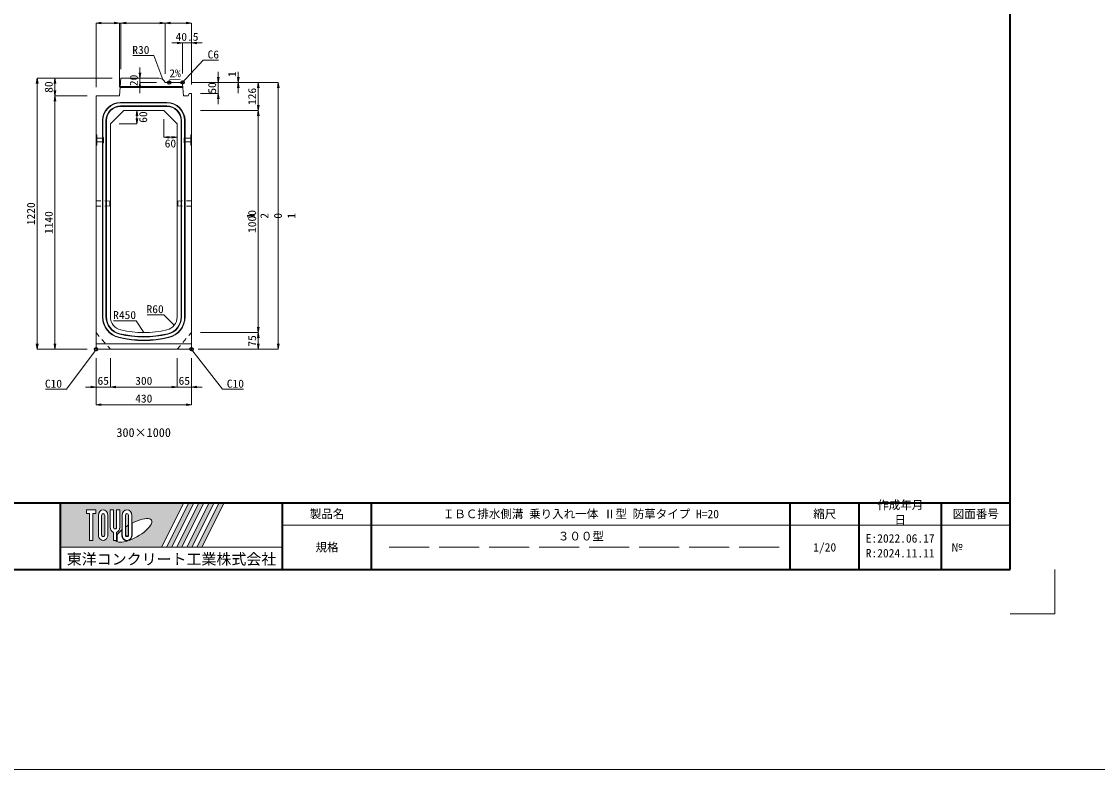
# Model space of a CAD drawing. Units: millimetres at full size; some dimension numbers follow another scale. Extents: x -1267 to 18002, y -8040 to 14480.
# Drawn here: x 3750 to 8593, y -700 to 2667 of the extents above; entities that cross this region are included whole.
import ezdxf
from ezdxf.enums import TextEntityAlignment as Align

# ---------------------------------------------------------------- set-up
doc = ezdxf.new("R2010")
doc.units = ezdxf.units.MM
doc.header["$LTSCALE"] = 30
doc.header["$PDMODE"] = 32
doc.header["$PDSIZE"] = 15
for name, pattern in [('DASHED', [7.5, 6, -1.5]), ('USER1', [1.35, 0.75, -0.6]), ('USER3', [1.35, 0.75, -0.6])]:
    doc.linetypes.add(name, pattern=pattern)
for name, color, linetype, lineweight in [('0_2', 7, 'Continuous', 13), ('Defpoints_3', 1, 'Continuous', 13), ('インサート', 3, 'USER1', 9), ('吊りマスター', 4, 'USER1', 9), ('図枠', 7, 'Continuous', 5), ('寸法線', 7, 'Continuous', 13), ('引出線', 4, 'Continuous', 13), ('本体', 2, 'Continuous', 13), ('目地', 132, 'Continuous', 5), ('補助線', 8, 'Continuous', 13)]:
    doc.layers.add(name, color=color, linetype=linetype, lineweight=lineweight)
doc.layers.add('作業エリア', color=11, linetype='Continuous')
doc.layers.add('文字', color=7, linetype='Continuous')
doc.styles.add('ＭＳ ゴシック', font='')
doc.styles.add('ＭＳ 明朝', font='')
doc.styles.get('ＭＳ ゴシック').set_extended_font_data('MS Gothic')
doc.styles.get('ＭＳ 明朝').set_extended_font_data('MS Mincho')

# ---------------------------------------------------------------- blocks, each defined once
blk = doc.blocks.new('open_arrow')
at = {"color": 0, "linetype": 'Continuous', "lineweight": -2}
blk.add_lwpolyline([(7.5, 1.25), (0, 0), (7.5, -1.25)], dxfattribs=at)

msp = doc.modelspace()

# ---------------------------------------------------------------- hatches: boundary and pattern name
at = {"layer": '図枠'}
h = msp.add_hatch(color=256, dxfattribs=at)
h.paths.add_polyline_path([(3925, 500), (3925, 300), (4380.31, 300), (4480.31, 500)])
edge = h.paths.add_edge_path(flags=16)
edge.add_ellipse((4254.45, 376.16), major_axis=(80.81, 45.23), ratio=0.3471473, start_angle=-144.31122, end_angle=72.1899, ccw=False)
edge.add_ellipse((4224.52, 356.63), major_axis=(0, 27.5), ratio=0.8463542, start_angle=-160.70346, end_angle=-90)
edge.add_line((4247.8, 356.63), (4247.8, 409.06))
edge = h.paths.add_edge_path(flags=16)
edge.add_ellipse((4224.52, 443.37), major_axis=(0, 25.38), ratio=0.8463542, start_angle=-90, end_angle=90, ccw=False)
edge.add_line((4246.01, 443.37), (4246.01, 356.63))
edge.add_ellipse((4224.52, 356.63), major_axis=(0, 25.38), ratio=0.8463542, start_angle=90, end_angle=-90, ccw=False)
edge.add_line((4203.04, 356.63), (4203.04, 443.37))
edge = h.paths.add_edge_path(flags=16)
edge.add_line((4231.69, 443.37), (4231.69, 356.63))
edge.add_ellipse((4224.52, 356.63), major_axis=(0, 8.46), ratio=0.8463542, start_angle=90, end_angle=-90, ccw=False)
edge.add_line((4217.36, 356.63), (4217.36, 443.37))
edge.add_ellipse((4224.52, 443.37), major_axis=(0, 8.46), ratio=0.8463542, start_angle=-90, end_angle=90, ccw=False)
edge = h.paths.add_edge_path(flags=16)
edge.add_line((4229.9, 399.04), (4229.9, 356.63))
edge.add_ellipse((4224.52, 356.63), major_axis=(0, 6.35), ratio=0.8463542, start_angle=90, end_angle=-90, ccw=False)
edge.add_line((4219.15, 356.63), (4219.15, 392.09))
edge.add_ellipse((4254.45, 376.16), major_axis=(80.81, 45.23), ratio=0.3471473, start_angle=107.79174, end_angle=126.47132, ccw=False)
edge = h.paths.add_edge_path(flags=16)
edge.add_ellipse((4170.81, 391.01), major_axis=(0, 25.38), ratio=0.8463542, start_angle=-163.34117, end_angle=-90, ccw=False)
edge.add_line((4177.97, 367.08), (4177.97, 331.25))
edge.add_line((4177.97, 331.25), (4163.65, 331.25))
edge.add_line((4163.65, 331.25), (4163.65, 367.08))
edge.add_ellipse((4170.81, 391.01), major_axis=(0, 25.38), ratio=0.8463542, start_angle=90, end_angle=163.34117, ccw=False)
edge.add_line((4149.33, 391.01), (4149.33, 468.75))
edge.add_line((4149.33, 468.75), (4163.65, 468.75))
edge.add_line((4163.65, 468.75), (4163.65, 391.01))
edge.add_ellipse((4170.81, 391.01), major_axis=(0, 8.46), ratio=0.8463542, start_angle=90, end_angle=-90)
edge.add_line((4177.97, 391.01), (4177.97, 468.75))
edge.add_line((4177.97, 468.75), (4192.3, 468.75))
edge.add_line((4192.3, 468.75), (4192.3, 391.01))
edge = h.paths.add_edge_path(flags=16)
edge.add_line((4201.25, 378.53), (4201.25, 356.63))
edge.add_ellipse((4224.52, 356.63), major_axis=(0, 27.5), ratio=0.8463542, start_angle=90, end_angle=-171.54427)
edge.add_ellipse((4254.45, 376.16), major_axis=(80.81, 45.23), ratio=0.3471473, start_angle=-178.64954, end_angle=-148.29244, ccw=False)
edge.add_line((4174.89, 329.13), (4179.76, 329.13))
edge.add_line((4179.76, 329.13), (4179.76, 355.95))
edge.add_ellipse((4254.45, 376.16), major_axis=(80.81, 45.23), ratio=0.3471473, start_angle=148.21912, end_angle=165.90812, ccw=False)
edge = h.paths.add_edge_path(flags=16)
edge.add_ellipse((4117.1, 443.37), major_axis=(0, 25.38), ratio=0.8463542, start_angle=-90, end_angle=90, ccw=False)
edge.add_line((4138.59, 443.37), (4138.59, 356.63))
edge.add_ellipse((4117.1, 356.63), major_axis=(0, 25.38), ratio=0.8463542, start_angle=90, end_angle=-90, ccw=False)
edge.add_line((4095.62, 356.63), (4095.62, 443.37))
edge = h.paths.add_edge_path(flags=16)
edge.add_line((4124.26, 443.37), (4124.26, 356.63))
edge.add_ellipse((4117.1, 356.63), major_axis=(0, 8.46), ratio=0.8463542, start_angle=90, end_angle=-90, ccw=False)
edge.add_line((4109.94, 356.63), (4109.94, 443.37))
edge.add_ellipse((4117.1, 443.37), major_axis=(0, 8.46), ratio=0.8463542, start_angle=-90, end_angle=90, ccw=False)
h.paths.add_polyline_path([(4084.88, 468.75), (4084.88, 451.83), (4070.55, 451.83), (4070.55, 331.25), (4056.23, 331.25), (4056.23, 451.83), (4041.91, 451.83), (4041.91, 468.75)], flags=16)
for points in [[(4403, 300), (4425.69, 300), (4525.69, 500), (4503, 500)], [(4571.06, 500), (4548.38, 500), (4448.38, 300), (4471.06, 300)], [(4616.44, 500), (4593.75, 500), (4493.75, 300), (4516.44, 300)], [(4661.81, 500), (4639.12, 500), (4539.12, 300), (4561.81, 300)]]:
    msp.add_hatch(color=256, dxfattribs=at).paths.add_polyline_path(points)

# ---------------------------------------------------------------- linework, layer by layer
at = {"layer": '0_2', "color": 5}
msp.add_line((-1267.22, -700.08), (18001.66, -700.08), dxfattribs=at)
at = {"layer": 'Defpoints_3'}
for p in [(8400, 200), (8200, 0)]:
    msp.add_line(p, (8400, 0), dxfattribs=at)
at = {"layer": 'インサート'}
for p, q in [((4088.2, 2142.16), (4115.2, 2142.16)), ((4088.2, 2142.16), (4088.2, 2125.16)), ((4118.2, 2146.16), (4115.2, 2146.16)), ((4115.2, 2146.16), (4115.2, 2121.16)), ((4118.2, 2121.16), (4118.2, 2146.16)), ((4481.8, 2146.16), (4484.8, 2146.16)), ((4481.8, 2121.16), (4481.8, 2146.16)), ((4484.8, 2146.16), (4484.8, 2121.16)), ((4511.8, 2142.16), (4484.8, 2142.16)), ((4511.8, 2142.16), (4511.8, 2125.16)), ((4088.2, 2125.16), (4115.2, 2125.16)), ((4115.2, 2121.16), (4118.2, 2121.16)), ((4484.8, 2121.16), (4481.8, 2121.16)), ((4511.8, 2125.16), (4484.8, 2125.16))]:
    msp.add_line(p, q, dxfattribs=at)
at = {"layer": '作業エリア'}
for p in [(4415, 2391.66), (4474.5, 2392.85), (4085, 1191.66), (4515, 1191.66)]:
    msp.add_point(p, dxfattribs=at)
at = {"layer": '吊りマスター'}
for p, q in [((4085, 1860.16), (4085, 1835.16)), ((4085, 1860.16), (4147, 1858.66)), ((4147, 1858.66), (4147, 1836.66)), ((4515, 1860.16), (4453, 1858.66)), ((4453, 1858.66), (4453, 1836.66)), ((4515, 1860.16), (4515, 1835.16)), ((4085, 1835.16), (4147, 1836.66)), ((4515, 1835.16), (4453, 1836.66))]:
    msp.add_line(p, q, dxfattribs=at)
at = {"layer": '図枠', "lineweight": 40}
for p, q in [((8200, 200), (8200, 5740)), ((400, 500), (8200, 500)), ((3925, 200), (3925, 500)), ((4925, 200), (4925, 500)), ((5325, 200), (5325, 500)), ((7210, 200), (7210, 500)), ((7520, 200), (7520, 500)), ((7890, 200), (7890, 500)), ((400, 200), (8200, 200))]:
    msp.add_line(p, q, dxfattribs=at)
at = {"layer": '図枠'}
for p, q in [((3925, 500), (4480.31, 500)), ((4480.31, 500), (4380.31, 300)), ((4503, 500), (4403, 300)), ((4525.69, 500), (4425.69, 300)), ((4548.38, 500), (4448.38, 300)), ((4571.06, 500), (4471.06, 300)), ((4593.75, 500), (4493.75, 300)), ((4503, 500), (4525.69, 500)), ((4616.44, 500), (4516.44, 300)), ((4639.12, 500), (4539.12, 300)), ((4548.38, 500), (4571.06, 500)), ((4661.81, 500), (4561.81, 300)), ((4593.75, 500), (4616.44, 500)), ((4639.12, 500), (4661.81, 500)), ((4041.91, 468.75), (4041.91, 451.83)), ((4041.91, 468.75), (4084.88, 468.75)), ((4056.23, 451.83), (4041.91, 451.83)), ((4056.23, 451.83), (4056.23, 331.25)), ((4070.55, 451.83), (4070.55, 331.25)), ((4084.88, 451.83), (4070.55, 451.83)), ((4084.88, 468.75), (4084.88, 451.83)), ((4095.62, 443.37), (4095.62, 356.63)), ((4109.94, 356.63), (4109.94, 443.37)), ((4124.26, 443.37), (4124.26, 356.63)), ((4138.59, 356.63), (4138.59, 443.37)), ((4149.33, 468.75), (4163.65, 468.75)), ((4149.33, 391.01), (4149.33, 468.75)), ((4163.65, 468.75), (4163.65, 391.01)), ((4177.97, 468.75), (4192.3, 468.75)), ((4177.97, 391.01), (4177.97, 468.75)), ((4192.3, 468.75), (4192.3, 391.01)), ((4203.04, 443.37), (4203.04, 356.63)), ((4217.36, 356.63), (4217.36, 443.37)), ((4231.69, 443.37), (4231.69, 356.63)), ((4246.01, 356.63), (4246.01, 443.37)), ((4219.15, 356.63), (4219.15, 392.09)), ((4229.9, 399.04), (4229.9, 356.63)), ((4247.8, 356.63), (4247.8, 409.06)), ((4163.65, 367.08), (4163.65, 331.25)), ((4177.97, 367.08), (4177.97, 331.25)), ((4179.76, 355.95), (4179.76, 329.13)), ((4201.25, 378.53), (4201.25, 356.63)), ((3925, 300), (4380.31, 300)), ((4070.55, 331.25), (4056.23, 331.25)), ((4177.97, 331.25), (4163.65, 331.25)), ((4174.89, 329.13), (4179.76, 329.13)), ((4403, 300), (4425.69, 300)), ((4448.38, 300), (4471.06, 300)), ((4493.75, 300), (4516.44, 300)), ((4539.12, 300), (4561.81, 300))]:
    msp.add_line(p, q, dxfattribs=at)
at = {"layer": '図枠', "lineweight": 13}
msp.add_line((8200, 400), (4925, 400), dxfattribs=at)
at = {"layer": '図枠', "linetype": 'DASHED', "lineweight": 9}
msp.add_line((7160, 300), (5375, 300), dxfattribs=at)
at = {"layer": '図枠'}
for centre, major_axis, ratio, start_param, end_param in [((4117.1, 443.37), (0, 25.38), 0.846354, 4.712389, 7.8539816), ((4117.1, 443.37), (0, 8.46), 0.846354, 4.712389, 7.8539816), ((4224.52, 443.37), (0, 25.38), 0.846354, 4.712389, 7.8539816), ((4224.52, 443.37), (0, 8.46), 0.846354, 4.712389, 7.8539816), ((4170.81, 391.01), (0, 25.38), 0.846354, 1.5707963, 2.8017557), ((4170.81, 391.01), (0, 8.46), 0.846354, 1.5707963, 4.712389), ((4170.81, 391.01), (0, 25.38), 0.846354, 3.4814296, 4.712389), ((4254.45, 376.16), (80.81, 45.23), 0.347147, 1.6817405, 1.8219833), ((4254.45, 376.16), (80.81, 45.23), 0.347147, 4.2621853, 7.7429163), ((4117.1, 356.63), (0, 25.38), 0.846354, 1.5707963, 4.712389), ((4117.1, 356.63), (0, 8.46), 0.846354, 1.5707963, 4.712389), ((4254.45, 376.16), (80.81, 45.23), 0.347147, 2.0815197, 2.5155126), ((4224.52, 356.63), (0, 27.5), 0.846354, 1.5707963, 3.3154679), ((4224.52, 356.63), (0, 25.38), 0.846354, 1.5707963, 4.712389), ((4224.52, 356.63), (0, 8.46), 0.846354, 1.5707963, 4.712389), ((4224.52, 356.63), (0, 6.35), 0.846354, 1.5707963, 4.712389), ((4224.52, 356.63), (0, 27.5), 0.846354, 3.5338438, 4.712389), ((4254.45, 376.16), (80.81, 45.23), 0.347147, 3.2093975, 4.2004451)]:
    msp.add_ellipse(centre, major_axis=major_axis, ratio=ratio, start_param=start_param, end_param=end_param, dxfattribs=at)
at = {"layer": '寸法線'}
for p, q in [((4085, 2660.2), (4191.5, 2660.2)), ((4085, 2371.66), (4085, 2660.2)), ((4167.5, 2660.2), (4221.5, 2660.2)), ((4191.5, 2371.66), (4191.5, 2660.2)), ((4191.5, 2371.66), (4191.5, 2660.2)), ((4197.5, 2660.2), (4396.63, 2660.2)), ((4197.5, 2451.66), (4197.5, 2660.2)), ((4197.5, 2451.66), (4197.5, 2660.2)), ((4396.63, 2660.2), (4515, 2660.2)), ((4396.63, 2431.66), (4396.63, 2660.2)), ((4396.63, 2431.66), (4396.63, 2660.2)), ((4515, 2382.85), (4515, 2660.2)), ((4426.5, 2570.2), (4563, 2570.2)), ((4474.5, 2432.85), (4474.5, 2570.2)), ((4515, 2382.85), (4515, 2570.2)), ((4282.93, 2459.66), (4282.93, 2343.66)), ((4635.62, 2294.85), (4635.62, 2440.85)), ((4725.62, 2343.66), (4725.62, 2440.85)), ((3820.14, 1191.66), (3820.14, 2411.66)), ((4157.5, 2411.66), (3820.14, 2411.66)), ((3900.14, 2331.66), (3900.14, 2411.66)), ((4157.5, 2411.66), (3900.14, 2411.66)), ((4356.63, 2391.66), (4282.93, 2391.66)), ((4514.5, 2392.85), (4905.62, 2392.85)), ((4514.5, 2392.85), (4815.62, 2392.85)), ((4514.5, 2392.85), (4725.62, 2392.85)), ((4514.5, 2392.85), (4635.62, 2392.85)), ((4514.5, 2391.66), (4725.62, 2391.66)), ((4815.62, 2266.66), (4815.62, 2392.85)), ((4905.62, 1191.66), (4905.62, 2392.85)), ((3900.14, 1191.66), (3900.14, 2331.66)), ((4045, 2331.66), (3900.14, 2331.66)), ((4045, 2331.66), (3900.14, 2331.66)), ((4555, 2342.85), (4635.62, 2342.85)), ((4250, 2266.66), (4269.29, 2266.66)), ((4269.29, 2206.66), (4269.29, 2266.66)), ((4555, 2266.66), (4815.62, 2266.66)), ((4555, 2266.66), (4815.62, 2266.66)), ((4815.62, 1266.66), (4815.62, 2266.66)), ((4190, 2206.66), (4269.29, 2206.66)), ((4390, 2226.66), (4390, 2145.93)), ((4390, 2145.93), (4450, 2145.93)), ((4450, 2166.66), (4450, 2145.93)), ((4555, 1266.66), (4815.62, 1266.66)), ((4555, 1266.66), (4815.62, 1266.66)), ((4815.62, 1191.66), (4815.62, 1266.66)), ((4045, 1191.66), (3820.14, 1191.66)), ((4045, 1191.66), (3900.14, 1191.66)), ((4545, 1191.66), (4815.62, 1191.66)), ((4545, 1191.66), (4905.62, 1191.66)), ((4085, 1151.66), (4085, 1021.66)), ((4085, 1151.66), (4085, 941.66)), ((4150, 1151.66), (4150, 1021.66)), ((4150, 1151.66), (4150, 1021.66)), ((4450, 1151.66), (4450, 1021.66)), ((4450, 1151.66), (4450, 1021.66)), ((4515, 1151.66), (4515, 1021.66)), ((4515, 1151.66), (4515, 941.66)), ((4037, 1021.66), (4198, 1021.66)), ((4150, 1021.66), (4450, 1021.66)), ((4402, 1021.66), (4563, 1021.66)), ((4085, 941.66), (4515, 941.66))]:
    msp.add_line(p, q, dxfattribs=at)
at = {"layer": '引出線'}
for points in [[(4385.67, 2406.15), (4345.65, 2513.95), (4250.98, 2513.95)], [(4471.75, 2389.8), (4567.35, 2493.32), (4635.7, 2493.32)], [(4415.67, 2404.54), (4464.38, 2405.51), (4415.64, 2404.53)], [(4300, 1266.66), (4265.29, 1320.25), (4164.28, 1320.25)], [(4437.07, 1299.98), (4389.78, 1346.92), (4315.11, 1346.92)], [(4090, 1196.66), (3952.2, 1011.51), (3857.52, 1011.51)], [(4510, 1196.66), (4653.67, 1011.51), (4748.34, 1011.51)]]:
    msp.add_lwpolyline(points, dxfattribs=at)
at = {"layer": '本体'}
for p, q in [((4191.5, 2331.66), (4197.5, 2411.66)), ((4197.5, 2411.66), (4368.35, 2411.66)), ((4415, 2391.66), (4396.63, 2391.66)), ((4468.5, 2392.73), (4415, 2391.66)), ((4468.5, 2392.73), (4475, 2386.87)), ((4475, 2386.87), (4479.5, 2332.85)), ((4085, 2331.66), (4085, 1201.66)), ((4085, 2331.66), (4191.5, 2331.66)), ((4479.5, 2332.85), (4500, 2332.85)), ((4500, 2332.85), (4505, 2342.85)), ((4505, 2342.85), (4515, 2342.85)), ((4515, 1201.66), (4515, 2342.85)), ((4150, 2206.66), (4210, 2266.66)), ((4210, 2266.66), (4390, 2266.66)), ((4390, 2266.66), (4450, 2206.66)), ((4150, 2206.66), (4150, 1337.19)), ((4450, 1337.19), (4450, 2206.66)), ((4085, 1201.66), (4095, 1191.66)), ((4095, 1191.66), (4505, 1191.66)), ((4505, 1191.66), (4515, 1201.66))]:
    msp.add_line(p, q, dxfattribs=at)
at = {"layer": '本体', "lineweight": 9}
for p, q in [((4085, 2158.16), (4088.2, 2156.16)), ((4088.2, 2156.16), (4088.2, 2111.16)), ((4515, 2158.16), (4511.8, 2156.16)), ((4511.8, 2156.16), (4511.8, 2111.16)), ((4088.2, 2111.16), (4085, 2109.16)), ((4511.8, 2111.16), (4515, 2109.16)), ((4085, 1216.66), (4515, 1216.66))]:
    msp.add_line(p, q, dxfattribs=at)
at = {"layer": '本体', "linetype": 'USER3', "lineweight": 9}
for p, q in [((4085, 1266.66), (4150, 1191.66)), ((4450, 1191.66), (4515, 1266.66))]:
    msp.add_line(p, q, dxfattribs=at)
at = {"layer": '本体'}
for centre, radius, start, end in [((4368.35, 2381.66), 30, 19.47122, 90), ((4210, 1337.19), 60, 180, 256.65764), ((4390, 1337.19), 60, 283.34236, 0), ((4300, 1716.66), 450, 256.65764, 283.34236)]:
    msp.add_arc(centre, radius, start, end, dxfattribs=at)
at = {"layer": '目地'}
for p, q in [((4476.1, 2373.66), (4194.65, 2373.66)), ((4476.43, 2369.66), (4194.35, 2369.66)), ((4404, 2302.66), (4196, 2302.66)), ((4404, 2300.66), (4196, 2300.66)), ((4404, 2286.66), (4196, 2286.66)), ((4404, 2284.66), (4196, 2284.66)), ((4114, 2220.66), (4114, 1337.19)), ((4116, 2220.66), (4116, 1337.19)), ((4130, 2220.66), (4130, 1337.19)), ((4132, 2220.66), (4132, 1337.19)), ((4468, 1337.19), (4468, 2220.66)), ((4470, 1337.19), (4470, 2220.66)), ((4484, 1337.19), (4484, 2220.66)), ((4486, 1337.19), (4486, 2220.66))]:
    msp.add_line(p, q, dxfattribs=at)
for centre, radius, start, end in [((4196, 2220.66), 82, 90, 180), ((4196, 2220.66), 80, 90, 180), ((4196, 2220.66), 66, 90, 180), ((4196, 2220.66), 64, 90, 180), ((4404, 2220.66), 82, 0, 90), ((4404, 2220.66), 80, 0, 90), ((4404, 2220.66), 66, 0, 90), ((4404, 2220.66), 64, 0, 90), ((4210, 1337.19), 96, 180, 256.65764), ((4210, 1337.19), 94, 180, 256.65764), ((4210, 1337.19), 80, 180, 256.65764), ((4210, 1337.19), 78, 180, 256.65764), ((4390, 1337.19), 78, 283.34236, 0), ((4390, 1337.19), 80, 283.34236, 0), ((4390, 1337.19), 94, 283.34236, 0), ((4390, 1337.19), 96, 283.34236, 0), ((4300, 1716.66), 470, 256.65764, 283.34236), ((4300, 1716.66), 468, 256.65764, 283.34236), ((4300, 1716.66), 486, 256.65764, 283.34236), ((4300, 1716.66), 484, 256.65764, 283.34236)]:
    msp.add_arc(centre, radius, start, end, dxfattribs=at)
at = {"layer": '補助線'}
msp.add_line((3925, 300), (4925, 300), dxfattribs=at)

# ---------------------------------------------------------------- block references
at = {"layer": '寸法線', "xscale": 3.2, "yscale": 3.2}
for p in [(4085, 2660.2), (4197.5, 2660.2), (4396.63, 2660.2), (4515, 2570.2), (4390, 2145.93), (4150, 1021.66), (4150, 1021.66), (4515, 1021.66), (4085, 941.66)]:
    msp.add_blockref('open_arrow', p, dxfattribs=at)
for p, rotation in [((4191.5, 2660.2), 180), ((4396.63, 2660.2), 180), ((4515, 2660.2), 180), ((4474.5, 2570.2), 180), ((4282.93, 2411.66), 90), ((3820.14, 2411.66), 270), ((3900.14, 2411.66), 270), ((4282.93, 2391.66), 270), ((4635.62, 2392.85), 90), ((4725.62, 2392.85), 90), ((4725.62, 2391.66), 270), ((4815.62, 2392.85), 270), ((4905.62, 2392.85), 270), ((3900.14, 2331.66), 90), ((3900.14, 2331.66), 270), ((4635.62, 2342.85), 270), ((4815.62, 2266.66), 90), ((4269.29, 2266.66), 270), ((4269.29, 2206.66), 90), ((4815.62, 2266.66), 270), ((4450, 2145.93), 180), ((4815.62, 1266.66), 90), ((4815.62, 1266.66), 270), ((3820.14, 1191.66), 90), ((3900.14, 1191.66), 90), ((4815.62, 1191.66), 90), ((4905.62, 1191.66), 90), ((4085, 1021.66), 180), ((4450, 1021.66), 180), ((4450, 1021.66), 180), ((4515, 941.66), 180)]:
    msp.add_blockref('open_arrow', p, dxfattribs=dict(at, rotation=rotation))
at = {"layer": '引出線', "xscale": 0.16, "yscale": 0.16}
for p, rotation in [((4385.67, 2406.15), 110.4), ((4415.67, 2404.54), 1.1), ((4471.75, 2389.8), 47.3), ((4300, 1266.66), 122.9), ((4437.07, 1299.98), 135.2), ((4090, 1196.66), 233.3), ((4510, 1196.66), 307.8)]:
    msp.add_blockref('open_arrow', p, dxfattribs=dict(at, rotation=rotation))

# ---------------------------------------------------------------- texts
at = {"layer": '図枠', "style": 'ＭＳ ゴシック'}
for s, p in [('作成年月', (7601.4, 509.23)), ('日', (7679.1, 442.57)), ('E:2022.06.17', (7549.6, 359.23)), ('R:2024.11.11', (7549.6, 292.57))]:
    msp.add_text(s, height=37.98, dxfattribs=at).set_placement(p, align=Align.TOP_LEFT)
for s, height, p in [('製品名', 37.98, (5125, 450)), ('ＩＢＣ排水側溝 乗り入れ一体 Ⅱ型 防草タイプ H=20', 37.98, (6267.5, 450)), ('縮尺', 37.98, (7365, 450)), ('図面番号', 37.98, (8045, 450)), ('３００型', 37.98, (6267.5, 350)), ('規格', 37.98, (5125, 300)), ('1/20', 37.98, (7365, 300)), ('東洋コンクリート工業株式会社', 49.37, (4425, 246.88))]:
    msp.add_text(s, height=height, dxfattribs=at).set_placement(p, align=Align.MIDDLE_CENTER)
msp.add_text('№', height=37.98, dxfattribs=at).set_placement((7934.35, 300), align=Align.MIDDLE_LEFT)
at = {"layer": '寸法線', "style": 'ＭＳ 明朝', "width": 1.05}
for s, p in [('40.5', (4494.75, 2598.2)), ('60', (4420, 2117.93)), ('65', (4117.5, 1049.66)), ('300', (4300, 1049.66)), ('65', (4482.5, 1049.66)), ('430', (4300, 969.66))]:
    msp.add_text(s, height=36.03, dxfattribs=at).set_placement(p, align=Align.MIDDLE_CENTER)
for s, p in [('20', (4254.93, 2401.66)), ('1', (4697.62, 2429.85)), ('80', (3872.14, 2371.66)), ('50', (4607.62, 2367.85)), ('126', (4787.62, 2329.75)), ('60', (4297.29, 2236.66)), ('1220', (3792.14, 1801.66)), ('1140', (3872.14, 1761.66)), ('1000', (4787.62, 1766.66)), ('75', (4787.62, 1229.16))]:
    msp.add_text(s, height=36.03, rotation=90, dxfattribs=at).set_placement(p, align=Align.MIDDLE_CENTER)
for s, p in [('1', (4810.66, 1779.29)), ('2', (4871.68, 1779.29)), ('0', (4932.7, 1779.29)), ('1', (4993.72, 1779.29))]:
    msp.add_text(s, height=36.03, rotation=90, dxfattribs=at).set_placement(p, align=Align.BOTTOM_LEFT)
at = {"layer": '引出線', "style": 'ＭＳ 明朝', "width": 1.05}
for s, p in [('R30', (4325.65, 2557.15)), ('R450', (4265.29, 1363.45)), ('R60', (4389.78, 1390.12)), ('C10', (3932.2, 1054.71))]:
    msp.add_text(s, height=36.03, dxfattribs=at).set_placement(p, align=Align.TOP_RIGHT)
for s, p in [('C6', (4587.35, 2536.52)), ('C10', (4673.67, 1054.71))]:
    msp.add_text(s, height=36.03, dxfattribs=at).set_placement(p, align=Align.TOP_LEFT)
msp.add_text('2%', height=36.03, rotation=1.146, dxfattribs=at).set_placement((4414.7, 2451.43), align=Align.TOP_LEFT)
at = {"layer": '文字', "style": 'ＭＳ 明朝'}
msp.add_text('300×1000', height=40.03, dxfattribs=at).set_placement((4299.52, 816.69), align=Align.MIDDLE_CENTER)

doc.saveas('drawing.dxf')
